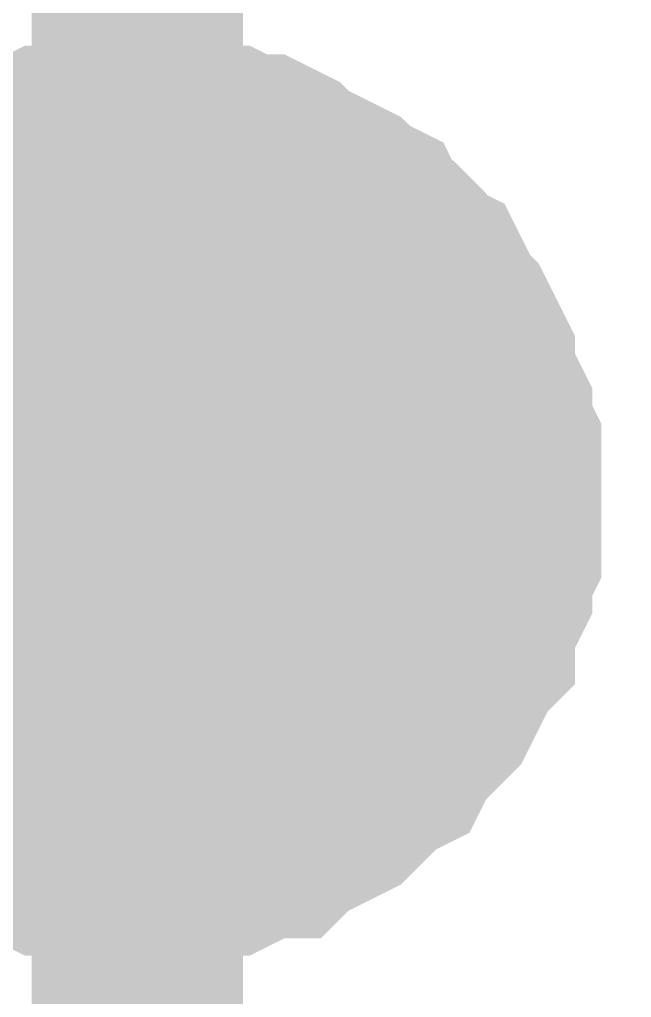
# Model space of a CAD drawing. Header units: inches. Extents: x 0 to 569, y 0 to 432.
# Drawn here: x 48.103 to 48.971, y 103.425 to 104.813 of the extents above; entities that cross this region are included whole.
import ezdxf

# ---------------------------------------------------------------- set-up
doc = ezdxf.new("R2010")
doc.units = ezdxf.units.IN
doc.layers.add('Sheet', color=255, linetype='Continuous')

msp = doc.modelspace()

# ---------------------------------------------------------------- linework, layer by layer
at = {"layer": 'Sheet'}
for points in [[(50.8, 81.2726, 0.2997, 0.2997, 0), (50.8, 91.4301, 0.2997, 0.2997, 0), (48.2699, 91.4301, 0.2997, 0.2997, 0), (48.2699, 104.1301, 0.2997, 0.2997, 0), (48.2699, 119.3726, 0.2997, 0.2997, 0)], [(47.9475, 104.527, 0.2997, 0.2997, 0), (47.9599, 104.5394, 0.2997, 0.2997, 0), (47.9847, 104.5518, 0.2997, 0.2997, 0), (48.0095, 104.5642, 0.2997, 0.2997, 0), (48.0219, 104.5766, 0.2997, 0.2997, 0), (48.0467, 104.589, 0.2997, 0.2997, 0), (48.0715, 104.6014, 0.2997, 0.2997, 0), (48.0963, 104.6138, 0.2997, 0.2997, 0), (48.1211, 104.6138, 0.2997, 0.2997, 0), (48.1459, 104.6262, 0.2997, 0.2997, 0), (48.1707, 104.6262, 0.2997, 0.2997, 0), (48.1955, 104.6386, 0.2997, 0.2997, 0), (48.2203, 104.6386, 0.2997, 0.2997, 0), (48.2451, 104.6386, 0.2997, 0.2997, 0), (48.2699, 104.6386, 0.2997, 0.2997, 0)], [(47.9475, 104.527, 0.2997, 0.2997, 0), (47.9599, 104.5394, 0.2997, 0.2997, 0), (47.9847, 104.5518, 0.2997, 0.2997, 0), (48.0095, 104.5642, 0.2997, 0.2997, 0), (48.0219, 104.5766, 0.2997, 0.2997, 0), (48.0467, 104.589, 0.2997, 0.2997, 0), (48.0715, 104.6014, 0.2997, 0.2997, 0), (48.0963, 104.6138, 0.2997, 0.2997, 0), (48.1211, 104.6138, 0.2997, 0.2997, 0), (48.1459, 104.6262, 0.2997, 0.2997, 0), (48.1707, 104.6262, 0.2997, 0.2997, 0), (48.1955, 104.6386, 0.2997, 0.2997, 0), (48.2203, 104.6386, 0.2997, 0.2997, 0), (48.2451, 104.6386, 0.2997, 0.2997, 0), (48.2699, 104.6386, 0.2997, 0.2997, 0)], [(47.9475, 104.527, 0.2997, 0.2997, 0), (47.9599, 104.5394, 0.2997, 0.2997, 0), (47.9847, 104.5518, 0.2997, 0.2997, 0), (48.0095, 104.5642, 0.2997, 0.2997, 0), (48.0219, 104.5766, 0.2997, 0.2997, 0), (48.0467, 104.589, 0.2997, 0.2997, 0), (48.0715, 104.6014, 0.2997, 0.2997, 0), (48.0963, 104.6138, 0.2997, 0.2997, 0), (48.1211, 104.6138, 0.2997, 0.2997, 0), (48.1459, 104.6262, 0.2997, 0.2997, 0), (48.1707, 104.6262, 0.2997, 0.2997, 0), (48.1955, 104.6386, 0.2997, 0.2997, 0), (48.2203, 104.6386, 0.2997, 0.2997, 0), (48.2451, 104.6386, 0.2997, 0.2997, 0), (48.2699, 104.6386, 0.2997, 0.2997, 0)], [(47.9475, 104.527, 0.2997, 0.2997, 0), (47.9599, 104.5394, 0.2997, 0.2997, 0), (47.9847, 104.5518, 0.2997, 0.2997, 0), (48.0095, 104.5642, 0.2997, 0.2997, 0), (48.0219, 104.5766, 0.2997, 0.2997, 0), (48.0467, 104.589, 0.2997, 0.2997, 0), (48.0715, 104.6014, 0.2997, 0.2997, 0), (48.0963, 104.6138, 0.2997, 0.2997, 0), (48.1211, 104.6138, 0.2997, 0.2997, 0), (48.1459, 104.6262, 0.2997, 0.2997, 0), (48.1707, 104.6262, 0.2997, 0.2997, 0), (48.1955, 104.6386, 0.2997, 0.2997, 0), (48.2203, 104.6386, 0.2997, 0.2997, 0), (48.2451, 104.6386, 0.2997, 0.2997, 0), (48.2699, 104.6386, 0.2997, 0.2997, 0)], [(48.2699, 104.6386, 0.2997, 0.2997, 0), (48.2699, 104.6386, 0.2997, 0.2997, 0)], [(48.2699, 104.6386, 0.2997, 0.2997, 0), (48.2947, 104.6386, 0.2997, 0.2997, 0), (48.3195, 104.6386, 0.2997, 0.2997, 0), (48.3443, 104.6386, 0.2997, 0.2997, 0), (48.3691, 104.6262, 0.2997, 0.2997, 0), (48.3939, 104.6262, 0.2997, 0.2997, 0), (48.4188, 104.6138, 0.2997, 0.2997, 0), (48.4436, 104.6138, 0.2997, 0.2997, 0), (48.4684, 104.6014, 0.2997, 0.2997, 0), (48.4808, 104.589, 0.2997, 0.2997, 0), (48.5056, 104.5766, 0.2997, 0.2997, 0), (48.5304, 104.5642, 0.2997, 0.2997, 0), (48.5552, 104.5518, 0.2997, 0.2997, 0), (48.5676, 104.5394, 0.2997, 0.2997, 0), (48.5924, 104.527, 0.2997, 0.2997, 0), (48.6048, 104.5021, 0.2997, 0.2997, 0), (48.6296, 104.4897, 0.2997, 0.2997, 0), (48.642, 104.4773, 0.2997, 0.2997, 0), (48.6544, 104.4525, 0.2997, 0.2997, 0), (48.6792, 104.4401, 0.2997, 0.2997, 0), (48.6916, 104.4153, 0.2997, 0.2997, 0), (48.704, 104.3905, 0.2997, 0.2997, 0), (48.7164, 104.3781, 0.2997, 0.2997, 0), (48.7288, 104.3533, 0.2997, 0.2997, 0), (48.7412, 104.3285, 0.2997, 0.2997, 0), (48.7412, 104.3037, 0.2997, 0.2997, 0), (48.7536, 104.2789, 0.2997, 0.2997, 0), (48.766, 104.2541, 0.2997, 0.2997, 0), (48.766, 104.2293, 0.2997, 0.2997, 0), (48.7784, 104.2045, 0.2997, 0.2997, 0), (48.7784, 104.1797, 0.2997, 0.2997, 0), (48.7784, 104.1549, 0.2997, 0.2997, 0), (48.7784, 104.1301, 0.2997, 0.2997, 0)], [(48.2699, 104.6386, 0.2997, 0.2997, 0), (48.2699, 104.6386, 0.2997, 0.2997, 0)], [(48.2699, 104.6386, 0.2997, 0.2997, 0), (48.2947, 104.6386, 0.2997, 0.2997, 0), (48.3195, 104.6386, 0.2997, 0.2997, 0), (48.3443, 104.6386, 0.2997, 0.2997, 0), (48.3691, 104.6262, 0.2997, 0.2997, 0), (48.3939, 104.6262, 0.2997, 0.2997, 0), (48.4188, 104.6138, 0.2997, 0.2997, 0), (48.4436, 104.6138, 0.2997, 0.2997, 0), (48.4684, 104.6014, 0.2997, 0.2997, 0), (48.4808, 104.589, 0.2997, 0.2997, 0), (48.5056, 104.5766, 0.2997, 0.2997, 0), (48.5304, 104.5642, 0.2997, 0.2997, 0), (48.5552, 104.5518, 0.2997, 0.2997, 0), (48.5676, 104.5394, 0.2997, 0.2997, 0), (48.5924, 104.527, 0.2997, 0.2997, 0), (48.6048, 104.5021, 0.2997, 0.2997, 0), (48.6296, 104.4897, 0.2997, 0.2997, 0), (48.642, 104.4773, 0.2997, 0.2997, 0), (48.6544, 104.4525, 0.2997, 0.2997, 0), (48.6792, 104.4401, 0.2997, 0.2997, 0), (48.6916, 104.4153, 0.2997, 0.2997, 0), (48.704, 104.3905, 0.2997, 0.2997, 0), (48.7164, 104.3781, 0.2997, 0.2997, 0), (48.7288, 104.3533, 0.2997, 0.2997, 0), (48.7412, 104.3285, 0.2997, 0.2997, 0), (48.7412, 104.3037, 0.2997, 0.2997, 0), (48.7536, 104.2789, 0.2997, 0.2997, 0), (48.766, 104.2541, 0.2997, 0.2997, 0), (48.766, 104.2293, 0.2997, 0.2997, 0), (48.7784, 104.2045, 0.2997, 0.2997, 0), (48.7784, 104.1797, 0.2997, 0.2997, 0), (48.7784, 104.1549, 0.2997, 0.2997, 0), (48.7784, 104.1301, 0.2997, 0.2997, 0)], [(48.2699, 104.6386, 0.2997, 0.2997, 0), (48.2699, 104.6386, 0.2997, 0.2997, 0)], [(48.2699, 104.6386, 0.2997, 0.2997, 0), (48.2947, 104.6386, 0.2997, 0.2997, 0), (48.3195, 104.6386, 0.2997, 0.2997, 0), (48.3443, 104.6386, 0.2997, 0.2997, 0), (48.3691, 104.6262, 0.2997, 0.2997, 0), (48.3939, 104.6262, 0.2997, 0.2997, 0), (48.4188, 104.6138, 0.2997, 0.2997, 0), (48.4436, 104.6138, 0.2997, 0.2997, 0), (48.4684, 104.6014, 0.2997, 0.2997, 0), (48.4808, 104.589, 0.2997, 0.2997, 0), (48.5056, 104.5766, 0.2997, 0.2997, 0), (48.5304, 104.5642, 0.2997, 0.2997, 0), (48.5552, 104.5518, 0.2997, 0.2997, 0), (48.5676, 104.5394, 0.2997, 0.2997, 0), (48.5924, 104.527, 0.2997, 0.2997, 0), (48.6048, 104.5021, 0.2997, 0.2997, 0), (48.6296, 104.4897, 0.2997, 0.2997, 0), (48.642, 104.4773, 0.2997, 0.2997, 0), (48.6544, 104.4525, 0.2997, 0.2997, 0), (48.6792, 104.4401, 0.2997, 0.2997, 0), (48.6916, 104.4153, 0.2997, 0.2997, 0), (48.704, 104.3905, 0.2997, 0.2997, 0), (48.7164, 104.3781, 0.2997, 0.2997, 0), (48.7288, 104.3533, 0.2997, 0.2997, 0), (48.7412, 104.3285, 0.2997, 0.2997, 0), (48.7412, 104.3037, 0.2997, 0.2997, 0), (48.7536, 104.2789, 0.2997, 0.2997, 0), (48.766, 104.2541, 0.2997, 0.2997, 0), (48.766, 104.2293, 0.2997, 0.2997, 0), (48.7784, 104.2045, 0.2997, 0.2997, 0), (48.7784, 104.1797, 0.2997, 0.2997, 0), (48.7784, 104.1549, 0.2997, 0.2997, 0), (48.7784, 104.1301, 0.2997, 0.2997, 0)], [(48.2699, 104.6386, 0.2997, 0.2997, 0), (48.2699, 104.6386, 0.2997, 0.2997, 0)], [(48.2699, 104.6386, 0.2997, 0.2997, 0), (48.2947, 104.6386, 0.2997, 0.2997, 0), (48.3195, 104.6386, 0.2997, 0.2997, 0), (48.3443, 104.6386, 0.2997, 0.2997, 0), (48.3691, 104.6262, 0.2997, 0.2997, 0), (48.3939, 104.6262, 0.2997, 0.2997, 0), (48.4188, 104.6138, 0.2997, 0.2997, 0), (48.4436, 104.6138, 0.2997, 0.2997, 0), (48.4684, 104.6014, 0.2997, 0.2997, 0), (48.4808, 104.589, 0.2997, 0.2997, 0), (48.5056, 104.5766, 0.2997, 0.2997, 0), (48.5304, 104.5642, 0.2997, 0.2997, 0), (48.5552, 104.5518, 0.2997, 0.2997, 0), (48.5676, 104.5394, 0.2997, 0.2997, 0), (48.5924, 104.527, 0.2997, 0.2997, 0), (48.6048, 104.5021, 0.2997, 0.2997, 0), (48.6296, 104.4897, 0.2997, 0.2997, 0), (48.642, 104.4773, 0.2997, 0.2997, 0), (48.6544, 104.4525, 0.2997, 0.2997, 0), (48.6792, 104.4401, 0.2997, 0.2997, 0), (48.6916, 104.4153, 0.2997, 0.2997, 0), (48.704, 104.3905, 0.2997, 0.2997, 0), (48.7164, 104.3781, 0.2997, 0.2997, 0), (48.7288, 104.3533, 0.2997, 0.2997, 0), (48.7412, 104.3285, 0.2997, 0.2997, 0), (48.7412, 104.3037, 0.2997, 0.2997, 0), (48.7536, 104.2789, 0.2997, 0.2997, 0), (48.766, 104.2541, 0.2997, 0.2997, 0), (48.766, 104.2293, 0.2997, 0.2997, 0), (48.7784, 104.2045, 0.2997, 0.2997, 0), (48.7784, 104.1797, 0.2997, 0.2997, 0), (48.7784, 104.1549, 0.2997, 0.2997, 0), (48.7784, 104.1301, 0.2997, 0.2997, 0)], [(48.0467, 104.589, 0.0991, 0.0991, 0), (48.0715, 104.6014, 0.0991, 0.0991, 0), (48.0963, 104.6138, 0.0991, 0.0991, 0), (48.1211, 104.6138, 0.0991, 0.0991, 0), (48.1459, 104.6262, 0.0991, 0.0991, 0), (48.1707, 104.6262, 0.0991, 0.0991, 0), (48.1955, 104.6386, 0.0991, 0.0991, 0), (48.2203, 104.6386, 0.0991, 0.0991, 0), (48.2451, 104.6386, 0.0991, 0.0991, 0), (48.2699, 104.6386, 0.0991, 0.0991, 0)], [(48.0467, 104.589, 0.0991, 0.0991, 0), (48.0715, 104.6014, 0.0991, 0.0991, 0), (48.0963, 104.6138, 0.0991, 0.0991, 0), (48.1211, 104.6138, 0.0991, 0.0991, 0), (48.1459, 104.6262, 0.0991, 0.0991, 0), (48.1707, 104.6262, 0.0991, 0.0991, 0), (48.1955, 104.6386, 0.0991, 0.0991, 0), (48.2203, 104.6386, 0.0991, 0.0991, 0), (48.2451, 104.6386, 0.0991, 0.0991, 0), (48.2699, 104.6386, 0.0991, 0.0991, 0)], [(48.0467, 104.589, 0.0991, 0.0991, 0), (48.0715, 104.6014, 0.0991, 0.0991, 0), (48.0963, 104.6138, 0.0991, 0.0991, 0), (48.1211, 104.6138, 0.0991, 0.0991, 0), (48.1459, 104.6262, 0.0991, 0.0991, 0), (48.1707, 104.6262, 0.0991, 0.0991, 0), (48.1955, 104.6386, 0.0991, 0.0991, 0), (48.2203, 104.6386, 0.0991, 0.0991, 0), (48.2451, 104.6386, 0.0991, 0.0991, 0), (48.2699, 104.6386, 0.0991, 0.0991, 0)], [(48.0467, 104.589, 0.0991, 0.0991, 0), (48.0715, 104.6014, 0.0991, 0.0991, 0), (48.0963, 104.6138, 0.0991, 0.0991, 0), (48.1211, 104.6138, 0.0991, 0.0991, 0), (48.1459, 104.6262, 0.0991, 0.0991, 0), (48.1707, 104.6262, 0.0991, 0.0991, 0), (48.1955, 104.6386, 0.0991, 0.0991, 0), (48.2203, 104.6386, 0.0991, 0.0991, 0), (48.2451, 104.6386, 0.0991, 0.0991, 0), (48.2699, 104.6386, 0.0991, 0.0991, 0)], [(48.2699, 104.6386, 0.0991, 0.0991, 0), (48.2699, 104.6386, 0.0991, 0.0991, 0)], [(48.2699, 104.6386, 0.0991, 0.0991, 0), (48.2947, 104.6386, 0.0991, 0.0991, 0), (48.3195, 104.6386, 0.0991, 0.0991, 0), (48.3443, 104.6386, 0.0991, 0.0991, 0), (48.3691, 104.6262, 0.0991, 0.0991, 0), (48.3939, 104.6262, 0.0991, 0.0991, 0), (48.4188, 104.6138, 0.0991, 0.0991, 0), (48.4436, 104.6138, 0.0991, 0.0991, 0), (48.4684, 104.6014, 0.0991, 0.0991, 0), (48.4808, 104.589, 0.0991, 0.0991, 0), (48.5056, 104.5766, 0.0991, 0.0991, 0), (48.5304, 104.5642, 0.0991, 0.0991, 0), (48.5552, 104.5518, 0.0991, 0.0991, 0), (48.5676, 104.5394, 0.0991, 0.0991, 0), (48.5924, 104.527, 0.0991, 0.0991, 0), (48.6048, 104.5021, 0.0991, 0.0991, 0), (48.6296, 104.4897, 0.0991, 0.0991, 0), (48.642, 104.4773, 0.0991, 0.0991, 0), (48.6544, 104.4525, 0.0991, 0.0991, 0), (48.6792, 104.4401, 0.0991, 0.0991, 0), (48.6916, 104.4153, 0.0991, 0.0991, 0), (48.704, 104.3905, 0.0991, 0.0991, 0), (48.7164, 104.3781, 0.0991, 0.0991, 0), (48.7288, 104.3533, 0.0991, 0.0991, 0), (48.7412, 104.3285, 0.0991, 0.0991, 0), (48.7412, 104.3037, 0.0991, 0.0991, 0), (48.7536, 104.2789, 0.0991, 0.0991, 0), (48.766, 104.2541, 0.0991, 0.0991, 0), (48.766, 104.2293, 0.0991, 0.0991, 0), (48.7784, 104.2045, 0.0991, 0.0991, 0), (48.7784, 104.1797, 0.0991, 0.0991, 0), (48.7784, 104.1549, 0.0991, 0.0991, 0), (48.7784, 104.1301, 0.0991, 0.0991, 0)], [(48.2699, 104.6386, 0.0991, 0.0991, 0), (48.2699, 104.6386, 0.0991, 0.0991, 0)], [(48.2699, 104.6386, 0.0991, 0.0991, 0), (48.2947, 104.6386, 0.0991, 0.0991, 0), (48.3195, 104.6386, 0.0991, 0.0991, 0), (48.3443, 104.6386, 0.0991, 0.0991, 0), (48.3691, 104.6262, 0.0991, 0.0991, 0), (48.3939, 104.6262, 0.0991, 0.0991, 0), (48.4188, 104.6138, 0.0991, 0.0991, 0), (48.4436, 104.6138, 0.0991, 0.0991, 0), (48.4684, 104.6014, 0.0991, 0.0991, 0), (48.4808, 104.589, 0.0991, 0.0991, 0), (48.5056, 104.5766, 0.0991, 0.0991, 0), (48.5304, 104.5642, 0.0991, 0.0991, 0), (48.5552, 104.5518, 0.0991, 0.0991, 0), (48.5676, 104.5394, 0.0991, 0.0991, 0), (48.5924, 104.527, 0.0991, 0.0991, 0), (48.6048, 104.5021, 0.0991, 0.0991, 0), (48.6296, 104.4897, 0.0991, 0.0991, 0), (48.642, 104.4773, 0.0991, 0.0991, 0), (48.6544, 104.4525, 0.0991, 0.0991, 0), (48.6792, 104.4401, 0.0991, 0.0991, 0), (48.6916, 104.4153, 0.0991, 0.0991, 0), (48.704, 104.3905, 0.0991, 0.0991, 0), (48.7164, 104.3781, 0.0991, 0.0991, 0), (48.7288, 104.3533, 0.0991, 0.0991, 0), (48.7412, 104.3285, 0.0991, 0.0991, 0), (48.7412, 104.3037, 0.0991, 0.0991, 0), (48.7536, 104.2789, 0.0991, 0.0991, 0), (48.766, 104.2541, 0.0991, 0.0991, 0), (48.766, 104.2293, 0.0991, 0.0991, 0), (48.7784, 104.2045, 0.0991, 0.0991, 0), (48.7784, 104.1797, 0.0991, 0.0991, 0), (48.7784, 104.1549, 0.0991, 0.0991, 0), (48.7784, 104.1301, 0.0991, 0.0991, 0)], [(48.2699, 104.6386, 0.0991, 0.0991, 0), (48.2699, 104.6386, 0.0991, 0.0991, 0)], [(48.2699, 104.6386, 0.0991, 0.0991, 0), (48.2947, 104.6386, 0.0991, 0.0991, 0), (48.3195, 104.6386, 0.0991, 0.0991, 0), (48.3443, 104.6386, 0.0991, 0.0991, 0), (48.3691, 104.6262, 0.0991, 0.0991, 0), (48.3939, 104.6262, 0.0991, 0.0991, 0), (48.4188, 104.6138, 0.0991, 0.0991, 0), (48.4436, 104.6138, 0.0991, 0.0991, 0), (48.4684, 104.6014, 0.0991, 0.0991, 0), (48.4808, 104.589, 0.0991, 0.0991, 0), (48.5056, 104.5766, 0.0991, 0.0991, 0), (48.5304, 104.5642, 0.0991, 0.0991, 0), (48.5552, 104.5518, 0.0991, 0.0991, 0), (48.5676, 104.5394, 0.0991, 0.0991, 0), (48.5924, 104.527, 0.0991, 0.0991, 0), (48.6048, 104.5021, 0.0991, 0.0991, 0), (48.6296, 104.4897, 0.0991, 0.0991, 0), (48.642, 104.4773, 0.0991, 0.0991, 0), (48.6544, 104.4525, 0.0991, 0.0991, 0), (48.6792, 104.4401, 0.0991, 0.0991, 0), (48.6916, 104.4153, 0.0991, 0.0991, 0), (48.704, 104.3905, 0.0991, 0.0991, 0), (48.7164, 104.3781, 0.0991, 0.0991, 0), (48.7288, 104.3533, 0.0991, 0.0991, 0), (48.7412, 104.3285, 0.0991, 0.0991, 0), (48.7412, 104.3037, 0.0991, 0.0991, 0), (48.7536, 104.2789, 0.0991, 0.0991, 0), (48.766, 104.2541, 0.0991, 0.0991, 0), (48.766, 104.2293, 0.0991, 0.0991, 0), (48.7784, 104.2045, 0.0991, 0.0991, 0), (48.7784, 104.1797, 0.0991, 0.0991, 0), (48.7784, 104.1549, 0.0991, 0.0991, 0), (48.7784, 104.1301, 0.0991, 0.0991, 0)], [(48.2699, 104.6386, 0.0991, 0.0991, 0), (48.2699, 104.6386, 0.0991, 0.0991, 0)], [(48.2699, 104.6386, 0.0991, 0.0991, 0), (48.2947, 104.6386, 0.0991, 0.0991, 0), (48.3195, 104.6386, 0.0991, 0.0991, 0), (48.3443, 104.6386, 0.0991, 0.0991, 0), (48.3691, 104.6262, 0.0991, 0.0991, 0), (48.3939, 104.6262, 0.0991, 0.0991, 0), (48.4188, 104.6138, 0.0991, 0.0991, 0), (48.4436, 104.6138, 0.0991, 0.0991, 0), (48.4684, 104.6014, 0.0991, 0.0991, 0), (48.4808, 104.589, 0.0991, 0.0991, 0), (48.5056, 104.5766, 0.0991, 0.0991, 0), (48.5304, 104.5642, 0.0991, 0.0991, 0), (48.5552, 104.5518, 0.0991, 0.0991, 0), (48.5676, 104.5394, 0.0991, 0.0991, 0), (48.5924, 104.527, 0.0991, 0.0991, 0), (48.6048, 104.5021, 0.0991, 0.0991, 0), (48.6296, 104.4897, 0.0991, 0.0991, 0), (48.642, 104.4773, 0.0991, 0.0991, 0), (48.6544, 104.4525, 0.0991, 0.0991, 0), (48.6792, 104.4401, 0.0991, 0.0991, 0), (48.6916, 104.4153, 0.0991, 0.0991, 0), (48.704, 104.3905, 0.0991, 0.0991, 0), (48.7164, 104.3781, 0.0991, 0.0991, 0), (48.7288, 104.3533, 0.0991, 0.0991, 0), (48.7412, 104.3285, 0.0991, 0.0991, 0), (48.7412, 104.3037, 0.0991, 0.0991, 0), (48.7536, 104.2789, 0.0991, 0.0991, 0), (48.766, 104.2541, 0.0991, 0.0991, 0), (48.766, 104.2293, 0.0991, 0.0991, 0), (48.7784, 104.2045, 0.0991, 0.0991, 0), (48.7784, 104.1797, 0.0991, 0.0991, 0), (48.7784, 104.1549, 0.0991, 0.0991, 0), (48.7784, 104.1301, 0.0991, 0.0991, 0)], [(25.4, 104.1301, 0.2997, 0.2997, 0), (48.2699, 104.1301, 0.2997, 0.2997, 0)], [(48.7784, 104.1301, 0.2997, 0.2997, 0), (48.7784, 104.1053, 0.2997, 0.2997, 0), (48.7784, 104.0805, 0.2997, 0.2997, 0), (48.7784, 104.0557, 0.2997, 0.2997, 0), (48.766, 104.0309, 0.2997, 0.2997, 0), (48.766, 104.0061, 0.2997, 0.2997, 0), (48.7536, 103.9813, 0.2997, 0.2997, 0), (48.7412, 103.9564, 0.2997, 0.2997, 0), (48.7412, 103.9316, 0.2997, 0.2997, 0), (48.7288, 103.9192, 0.2997, 0.2997, 0), (48.7164, 103.8944, 0.2997, 0.2997, 0), (48.704, 103.8696, 0.2997, 0.2997, 0), (48.6916, 103.8448, 0.2997, 0.2997, 0), (48.6792, 103.8324, 0.2997, 0.2997, 0), (48.6544, 103.8076, 0.2997, 0.2997, 0), (48.642, 103.7952, 0.2997, 0.2997, 0), (48.6296, 103.7704, 0.2997, 0.2997, 0), (48.6048, 103.758, 0.2997, 0.2997, 0), (48.5924, 103.7456, 0.2997, 0.2997, 0), (48.5676, 103.7208, 0.2997, 0.2997, 0), (48.5552, 103.7084, 0.2997, 0.2997, 0), (48.5304, 103.696, 0.2997, 0.2997, 0), (48.5056, 103.6836, 0.2997, 0.2997, 0), (48.4808, 103.6712, 0.2997, 0.2997, 0), (48.4684, 103.6588, 0.2997, 0.2997, 0), (48.4436, 103.6588, 0.2997, 0.2997, 0), (48.4188, 103.6464, 0.2997, 0.2997, 0), (48.3939, 103.634, 0.2997, 0.2997, 0), (48.3691, 103.634, 0.2997, 0.2997, 0), (48.3443, 103.6216, 0.2997, 0.2997, 0), (48.3195, 103.6216, 0.2997, 0.2997, 0), (48.2947, 103.6216, 0.2997, 0.2997, 0), (48.2699, 103.6216, 0.2997, 0.2997, 0)], [(48.7784, 104.1301, 0.2997, 0.2997, 0), (48.7784, 104.1053, 0.2997, 0.2997, 0), (48.7784, 104.0805, 0.2997, 0.2997, 0), (48.7784, 104.0557, 0.2997, 0.2997, 0), (48.766, 104.0309, 0.2997, 0.2997, 0), (48.766, 104.0061, 0.2997, 0.2997, 0), (48.7536, 103.9813, 0.2997, 0.2997, 0), (48.7412, 103.9564, 0.2997, 0.2997, 0), (48.7412, 103.9316, 0.2997, 0.2997, 0), (48.7288, 103.9192, 0.2997, 0.2997, 0), (48.7164, 103.8944, 0.2997, 0.2997, 0), (48.704, 103.8696, 0.2997, 0.2997, 0), (48.6916, 103.8448, 0.2997, 0.2997, 0), (48.6792, 103.8324, 0.2997, 0.2997, 0), (48.6544, 103.8076, 0.2997, 0.2997, 0), (48.642, 103.7952, 0.2997, 0.2997, 0), (48.6296, 103.7704, 0.2997, 0.2997, 0), (48.6048, 103.758, 0.2997, 0.2997, 0), (48.5924, 103.7456, 0.2997, 0.2997, 0), (48.5676, 103.7208, 0.2997, 0.2997, 0), (48.5552, 103.7084, 0.2997, 0.2997, 0), (48.5304, 103.696, 0.2997, 0.2997, 0), (48.5056, 103.6836, 0.2997, 0.2997, 0), (48.4808, 103.6712, 0.2997, 0.2997, 0), (48.4684, 103.6588, 0.2997, 0.2997, 0), (48.4436, 103.6588, 0.2997, 0.2997, 0), (48.4188, 103.6464, 0.2997, 0.2997, 0), (48.3939, 103.634, 0.2997, 0.2997, 0), (48.3691, 103.634, 0.2997, 0.2997, 0), (48.3443, 103.6216, 0.2997, 0.2997, 0), (48.3195, 103.6216, 0.2997, 0.2997, 0), (48.2947, 103.6216, 0.2997, 0.2997, 0), (48.2699, 103.6216, 0.2997, 0.2997, 0)], [(48.7784, 104.1301, 0.2997, 0.2997, 0), (48.7784, 104.1053, 0.2997, 0.2997, 0), (48.7784, 104.0805, 0.2997, 0.2997, 0), (48.7784, 104.0557, 0.2997, 0.2997, 0), (48.766, 104.0309, 0.2997, 0.2997, 0), (48.766, 104.0061, 0.2997, 0.2997, 0), (48.7536, 103.9813, 0.2997, 0.2997, 0), (48.7412, 103.9564, 0.2997, 0.2997, 0), (48.7412, 103.9316, 0.2997, 0.2997, 0), (48.7288, 103.9192, 0.2997, 0.2997, 0), (48.7164, 103.8944, 0.2997, 0.2997, 0), (48.704, 103.8696, 0.2997, 0.2997, 0), (48.6916, 103.8448, 0.2997, 0.2997, 0), (48.6792, 103.8324, 0.2997, 0.2997, 0), (48.6544, 103.8076, 0.2997, 0.2997, 0), (48.642, 103.7952, 0.2997, 0.2997, 0), (48.6296, 103.7704, 0.2997, 0.2997, 0), (48.6048, 103.758, 0.2997, 0.2997, 0), (48.5924, 103.7456, 0.2997, 0.2997, 0), (48.5676, 103.7208, 0.2997, 0.2997, 0), (48.5552, 103.7084, 0.2997, 0.2997, 0), (48.5304, 103.696, 0.2997, 0.2997, 0), (48.5056, 103.6836, 0.2997, 0.2997, 0), (48.4808, 103.6712, 0.2997, 0.2997, 0), (48.4684, 103.6588, 0.2997, 0.2997, 0), (48.4436, 103.6588, 0.2997, 0.2997, 0), (48.4188, 103.6464, 0.2997, 0.2997, 0), (48.3939, 103.634, 0.2997, 0.2997, 0), (48.3691, 103.634, 0.2997, 0.2997, 0), (48.3443, 103.6216, 0.2997, 0.2997, 0), (48.3195, 103.6216, 0.2997, 0.2997, 0), (48.2947, 103.6216, 0.2997, 0.2997, 0), (48.2699, 103.6216, 0.2997, 0.2997, 0)], [(48.7784, 104.1301, 0.2997, 0.2997, 0), (48.7784, 104.1053, 0.2997, 0.2997, 0), (48.7784, 104.0805, 0.2997, 0.2997, 0), (48.7784, 104.0557, 0.2997, 0.2997, 0), (48.766, 104.0309, 0.2997, 0.2997, 0), (48.766, 104.0061, 0.2997, 0.2997, 0), (48.7536, 103.9813, 0.2997, 0.2997, 0), (48.7412, 103.9564, 0.2997, 0.2997, 0), (48.7412, 103.9316, 0.2997, 0.2997, 0), (48.7288, 103.9192, 0.2997, 0.2997, 0), (48.7164, 103.8944, 0.2997, 0.2997, 0), (48.704, 103.8696, 0.2997, 0.2997, 0), (48.6916, 103.8448, 0.2997, 0.2997, 0), (48.6792, 103.8324, 0.2997, 0.2997, 0), (48.6544, 103.8076, 0.2997, 0.2997, 0), (48.642, 103.7952, 0.2997, 0.2997, 0), (48.6296, 103.7704, 0.2997, 0.2997, 0), (48.6048, 103.758, 0.2997, 0.2997, 0), (48.5924, 103.7456, 0.2997, 0.2997, 0), (48.5676, 103.7208, 0.2997, 0.2997, 0), (48.5552, 103.7084, 0.2997, 0.2997, 0), (48.5304, 103.696, 0.2997, 0.2997, 0), (48.5056, 103.6836, 0.2997, 0.2997, 0), (48.4808, 103.6712, 0.2997, 0.2997, 0), (48.4684, 103.6588, 0.2997, 0.2997, 0), (48.4436, 103.6588, 0.2997, 0.2997, 0), (48.4188, 103.6464, 0.2997, 0.2997, 0), (48.3939, 103.634, 0.2997, 0.2997, 0), (48.3691, 103.634, 0.2997, 0.2997, 0), (48.3443, 103.6216, 0.2997, 0.2997, 0), (48.3195, 103.6216, 0.2997, 0.2997, 0), (48.2947, 103.6216, 0.2997, 0.2997, 0), (48.2699, 103.6216, 0.2997, 0.2997, 0)], [(48.7784, 104.1301, 0.2997, 0.2997, 0), (48.7784, 104.1301, 0.2997, 0.2997, 0), (48.7784, 104.1301, 0.2997, 0.2997, 0), (48.7784, 104.1301, 0.2997, 0.2997, 0), (48.7784, 104.1301, 0.2997, 0.2997, 0), (48.7784, 104.1301, 0.2997, 0.2997, 0), (48.7784, 104.1301, 0.2997, 0.2997, 0), (48.7784, 104.1301, 0.2997, 0.2997, 0), (48.7784, 104.1301, 0.2997, 0.2997, 0), (48.7784, 104.1301, 0.2997, 0.2997, 0), (48.7784, 104.1301, 0.2997, 0.2997, 0), (48.7784, 104.1301, 0.2997, 0.2997, 0), (48.7784, 104.1301, 0.2997, 0.2997, 0), (48.7784, 104.1301, 0.2997, 0.2997, 0), (48.7784, 104.1301, 0.2997, 0.2997, 0), (48.7784, 104.1301, 0.2997, 0.2997, 0), (48.7784, 104.1301, 0.2997, 0.2997, 0), (48.7784, 104.1301, 0.2997, 0.2997, 0), (48.7784, 104.1301, 0.2997, 0.2997, 0), (48.7784, 104.1301, 0.2997, 0.2997, 0), (48.7784, 104.1301, 0.2997, 0.2997, 0), (48.7784, 104.1301, 0.2997, 0.2997, 0), (48.7784, 104.1301, 0.2997, 0.2997, 0), (48.7784, 104.1301, 0.2997, 0.2997, 0), (48.7784, 104.1301, 0.2997, 0.2997, 0), (48.7784, 104.1301, 0.2997, 0.2997, 0), (48.7784, 104.1301, 0.2997, 0.2997, 0), (48.7784, 104.1301, 0.2997, 0.2997, 0), (48.7784, 104.1301, 0.2997, 0.2997, 0), (48.7784, 104.1301, 0.2997, 0.2997, 0), (48.7784, 104.1301, 0.2997, 0.2997, 0), (48.7784, 104.1301, 0.2997, 0.2997, 0), (48.7784, 104.1301, 0.2997, 0.2997, 0)], [(48.7784, 104.1301, 0.2997, 0.2997, 0), (48.7784, 104.1301, 0.2997, 0.2997, 0)], [(48.7784, 104.1301, 0.2997, 0.2997, 0), (48.7784, 104.1301, 0.2997, 0.2997, 0), (48.7784, 104.1301, 0.2997, 0.2997, 0), (48.7784, 104.1301, 0.2997, 0.2997, 0), (48.7784, 104.1301, 0.2997, 0.2997, 0), (48.7784, 104.1301, 0.2997, 0.2997, 0), (48.7784, 104.1301, 0.2997, 0.2997, 0), (48.7784, 104.1301, 0.2997, 0.2997, 0), (48.7784, 104.1301, 0.2997, 0.2997, 0), (48.7784, 104.1301, 0.2997, 0.2997, 0), (48.7784, 104.1301, 0.2997, 0.2997, 0), (48.7784, 104.1301, 0.2997, 0.2997, 0), (48.7784, 104.1301, 0.2997, 0.2997, 0), (48.7784, 104.1301, 0.2997, 0.2997, 0), (48.7784, 104.1301, 0.2997, 0.2997, 0), (48.7784, 104.1301, 0.2997, 0.2997, 0), (48.7784, 104.1301, 0.2997, 0.2997, 0), (48.7784, 104.1301, 0.2997, 0.2997, 0), (48.7784, 104.1301, 0.2997, 0.2997, 0), (48.7784, 104.1301, 0.2997, 0.2997, 0), (48.7784, 104.1301, 0.2997, 0.2997, 0), (48.7784, 104.1301, 0.2997, 0.2997, 0), (48.7784, 104.1301, 0.2997, 0.2997, 0), (48.7784, 104.1301, 0.2997, 0.2997, 0), (48.7784, 104.1301, 0.2997, 0.2997, 0), (48.7784, 104.1301, 0.2997, 0.2997, 0), (48.7784, 104.1301, 0.2997, 0.2997, 0), (48.7784, 104.1301, 0.2997, 0.2997, 0), (48.7784, 104.1301, 0.2997, 0.2997, 0), (48.7784, 104.1301, 0.2997, 0.2997, 0), (48.7784, 104.1301, 0.2997, 0.2997, 0), (48.7784, 104.1301, 0.2997, 0.2997, 0), (48.7784, 104.1301, 0.2997, 0.2997, 0)], [(48.7784, 104.1301, 0.2997, 0.2997, 0), (48.7784, 104.1301, 0.2997, 0.2997, 0)], [(48.7784, 104.1301, 0.2997, 0.2997, 0), (48.7784, 104.1301, 0.2997, 0.2997, 0), (48.7784, 104.1301, 0.2997, 0.2997, 0), (48.7784, 104.1301, 0.2997, 0.2997, 0), (48.7784, 104.1301, 0.2997, 0.2997, 0), (48.7784, 104.1301, 0.2997, 0.2997, 0), (48.7784, 104.1301, 0.2997, 0.2997, 0), (48.7784, 104.1301, 0.2997, 0.2997, 0), (48.7784, 104.1301, 0.2997, 0.2997, 0), (48.7784, 104.1301, 0.2997, 0.2997, 0), (48.7784, 104.1301, 0.2997, 0.2997, 0), (48.7784, 104.1301, 0.2997, 0.2997, 0), (48.7784, 104.1301, 0.2997, 0.2997, 0), (48.7784, 104.1301, 0.2997, 0.2997, 0), (48.7784, 104.1301, 0.2997, 0.2997, 0), (48.7784, 104.1301, 0.2997, 0.2997, 0), (48.7784, 104.1301, 0.2997, 0.2997, 0), (48.7784, 104.1301, 0.2997, 0.2997, 0), (48.7784, 104.1301, 0.2997, 0.2997, 0), (48.7784, 104.1301, 0.2997, 0.2997, 0), (48.7784, 104.1301, 0.2997, 0.2997, 0), (48.7784, 104.1301, 0.2997, 0.2997, 0), (48.7784, 104.1301, 0.2997, 0.2997, 0), (48.7784, 104.1301, 0.2997, 0.2997, 0), (48.7784, 104.1301, 0.2997, 0.2997, 0), (48.7784, 104.1301, 0.2997, 0.2997, 0), (48.7784, 104.1301, 0.2997, 0.2997, 0), (48.7784, 104.1301, 0.2997, 0.2997, 0), (48.7784, 104.1301, 0.2997, 0.2997, 0), (48.7784, 104.1301, 0.2997, 0.2997, 0), (48.7784, 104.1301, 0.2997, 0.2997, 0), (48.7784, 104.1301, 0.2997, 0.2997, 0), (48.7784, 104.1301, 0.2997, 0.2997, 0)], [(48.7784, 104.1301, 0.2997, 0.2997, 0), (48.7784, 104.1301, 0.2997, 0.2997, 0)], [(48.7784, 104.1301, 0.2997, 0.2997, 0), (48.7784, 104.1301, 0.2997, 0.2997, 0), (48.7784, 104.1301, 0.2997, 0.2997, 0), (48.7784, 104.1301, 0.2997, 0.2997, 0), (48.7784, 104.1301, 0.2997, 0.2997, 0), (48.7784, 104.1301, 0.2997, 0.2997, 0), (48.7784, 104.1301, 0.2997, 0.2997, 0), (48.7784, 104.1301, 0.2997, 0.2997, 0), (48.7784, 104.1301, 0.2997, 0.2997, 0), (48.7784, 104.1301, 0.2997, 0.2997, 0), (48.7784, 104.1301, 0.2997, 0.2997, 0), (48.7784, 104.1301, 0.2997, 0.2997, 0), (48.7784, 104.1301, 0.2997, 0.2997, 0), (48.7784, 104.1301, 0.2997, 0.2997, 0), (48.7784, 104.1301, 0.2997, 0.2997, 0), (48.7784, 104.1301, 0.2997, 0.2997, 0), (48.7784, 104.1301, 0.2997, 0.2997, 0), (48.7784, 104.1301, 0.2997, 0.2997, 0), (48.7784, 104.1301, 0.2997, 0.2997, 0), (48.7784, 104.1301, 0.2997, 0.2997, 0), (48.7784, 104.1301, 0.2997, 0.2997, 0), (48.7784, 104.1301, 0.2997, 0.2997, 0), (48.7784, 104.1301, 0.2997, 0.2997, 0), (48.7784, 104.1301, 0.2997, 0.2997, 0), (48.7784, 104.1301, 0.2997, 0.2997, 0), (48.7784, 104.1301, 0.2997, 0.2997, 0), (48.7784, 104.1301, 0.2997, 0.2997, 0), (48.7784, 104.1301, 0.2997, 0.2997, 0), (48.7784, 104.1301, 0.2997, 0.2997, 0), (48.7784, 104.1301, 0.2997, 0.2997, 0), (48.7784, 104.1301, 0.2997, 0.2997, 0), (48.7784, 104.1301, 0.2997, 0.2997, 0), (48.7784, 104.1301, 0.2997, 0.2997, 0)], [(48.7784, 104.1301, 0.2997, 0.2997, 0), (48.7784, 104.1301, 0.2997, 0.2997, 0)], [(48.7784, 104.1301, 0.0991, 0.0991, 0), (48.7784, 104.1053, 0.0991, 0.0991, 0), (48.7784, 104.0805, 0.0991, 0.0991, 0), (48.7784, 104.0557, 0.0991, 0.0991, 0), (48.766, 104.0309, 0.0991, 0.0991, 0), (48.766, 104.0061, 0.0991, 0.0991, 0), (48.7536, 103.9813, 0.0991, 0.0991, 0), (48.7412, 103.9564, 0.0991, 0.0991, 0), (48.7412, 103.9316, 0.0991, 0.0991, 0), (48.7288, 103.9192, 0.0991, 0.0991, 0), (48.7164, 103.8944, 0.0991, 0.0991, 0), (48.704, 103.8696, 0.0991, 0.0991, 0), (48.6916, 103.8448, 0.0991, 0.0991, 0), (48.6792, 103.8324, 0.0991, 0.0991, 0), (48.6544, 103.8076, 0.0991, 0.0991, 0), (48.642, 103.7952, 0.0991, 0.0991, 0), (48.6296, 103.7704, 0.0991, 0.0991, 0), (48.6048, 103.758, 0.0991, 0.0991, 0), (48.5924, 103.7456, 0.0991, 0.0991, 0), (48.5676, 103.7208, 0.0991, 0.0991, 0), (48.5552, 103.7084, 0.0991, 0.0991, 0), (48.5304, 103.696, 0.0991, 0.0991, 0), (48.5056, 103.6836, 0.0991, 0.0991, 0), (48.4808, 103.6712, 0.0991, 0.0991, 0), (48.4684, 103.6588, 0.0991, 0.0991, 0), (48.4436, 103.6588, 0.0991, 0.0991, 0), (48.4188, 103.6464, 0.0991, 0.0991, 0), (48.3939, 103.634, 0.0991, 0.0991, 0), (48.3691, 103.634, 0.0991, 0.0991, 0), (48.3443, 103.6216, 0.0991, 0.0991, 0), (48.3195, 103.6216, 0.0991, 0.0991, 0), (48.2947, 103.6216, 0.0991, 0.0991, 0), (48.2699, 103.6216, 0.0991, 0.0991, 0)], [(48.7784, 104.1301, 0.0991, 0.0991, 0), (48.7784, 104.1053, 0.0991, 0.0991, 0), (48.7784, 104.0805, 0.0991, 0.0991, 0), (48.7784, 104.0557, 0.0991, 0.0991, 0), (48.766, 104.0309, 0.0991, 0.0991, 0), (48.766, 104.0061, 0.0991, 0.0991, 0), (48.7536, 103.9813, 0.0991, 0.0991, 0), (48.7412, 103.9564, 0.0991, 0.0991, 0), (48.7412, 103.9316, 0.0991, 0.0991, 0), (48.7288, 103.9192, 0.0991, 0.0991, 0), (48.7164, 103.8944, 0.0991, 0.0991, 0), (48.704, 103.8696, 0.0991, 0.0991, 0), (48.6916, 103.8448, 0.0991, 0.0991, 0), (48.6792, 103.8324, 0.0991, 0.0991, 0), (48.6544, 103.8076, 0.0991, 0.0991, 0), (48.642, 103.7952, 0.0991, 0.0991, 0), (48.6296, 103.7704, 0.0991, 0.0991, 0), (48.6048, 103.758, 0.0991, 0.0991, 0), (48.5924, 103.7456, 0.0991, 0.0991, 0), (48.5676, 103.7208, 0.0991, 0.0991, 0), (48.5552, 103.7084, 0.0991, 0.0991, 0), (48.5304, 103.696, 0.0991, 0.0991, 0), (48.5056, 103.6836, 0.0991, 0.0991, 0), (48.4808, 103.6712, 0.0991, 0.0991, 0), (48.4684, 103.6588, 0.0991, 0.0991, 0), (48.4436, 103.6588, 0.0991, 0.0991, 0), (48.4188, 103.6464, 0.0991, 0.0991, 0), (48.3939, 103.634, 0.0991, 0.0991, 0), (48.3691, 103.634, 0.0991, 0.0991, 0), (48.3443, 103.6216, 0.0991, 0.0991, 0), (48.3195, 103.6216, 0.0991, 0.0991, 0), (48.2947, 103.6216, 0.0991, 0.0991, 0), (48.2699, 103.6216, 0.0991, 0.0991, 0)], [(48.7784, 104.1301, 0.0991, 0.0991, 0), (48.7784, 104.1053, 0.0991, 0.0991, 0), (48.7784, 104.0805, 0.0991, 0.0991, 0), (48.7784, 104.0557, 0.0991, 0.0991, 0), (48.766, 104.0309, 0.0991, 0.0991, 0), (48.766, 104.0061, 0.0991, 0.0991, 0), (48.7536, 103.9813, 0.0991, 0.0991, 0), (48.7412, 103.9564, 0.0991, 0.0991, 0), (48.7412, 103.9316, 0.0991, 0.0991, 0), (48.7288, 103.9192, 0.0991, 0.0991, 0), (48.7164, 103.8944, 0.0991, 0.0991, 0), (48.704, 103.8696, 0.0991, 0.0991, 0), (48.6916, 103.8448, 0.0991, 0.0991, 0), (48.6792, 103.8324, 0.0991, 0.0991, 0), (48.6544, 103.8076, 0.0991, 0.0991, 0), (48.642, 103.7952, 0.0991, 0.0991, 0), (48.6296, 103.7704, 0.0991, 0.0991, 0), (48.6048, 103.758, 0.0991, 0.0991, 0), (48.5924, 103.7456, 0.0991, 0.0991, 0), (48.5676, 103.7208, 0.0991, 0.0991, 0), (48.5552, 103.7084, 0.0991, 0.0991, 0), (48.5304, 103.696, 0.0991, 0.0991, 0), (48.5056, 103.6836, 0.0991, 0.0991, 0), (48.4808, 103.6712, 0.0991, 0.0991, 0), (48.4684, 103.6588, 0.0991, 0.0991, 0), (48.4436, 103.6588, 0.0991, 0.0991, 0), (48.4188, 103.6464, 0.0991, 0.0991, 0), (48.3939, 103.634, 0.0991, 0.0991, 0), (48.3691, 103.634, 0.0991, 0.0991, 0), (48.3443, 103.6216, 0.0991, 0.0991, 0), (48.3195, 103.6216, 0.0991, 0.0991, 0), (48.2947, 103.6216, 0.0991, 0.0991, 0), (48.2699, 103.6216, 0.0991, 0.0991, 0)], [(48.7784, 104.1301, 0.0991, 0.0991, 0), (48.7784, 104.1053, 0.0991, 0.0991, 0), (48.7784, 104.0805, 0.0991, 0.0991, 0), (48.7784, 104.0557, 0.0991, 0.0991, 0), (48.766, 104.0309, 0.0991, 0.0991, 0), (48.766, 104.0061, 0.0991, 0.0991, 0), (48.7536, 103.9813, 0.0991, 0.0991, 0), (48.7412, 103.9564, 0.0991, 0.0991, 0), (48.7412, 103.9316, 0.0991, 0.0991, 0), (48.7288, 103.9192, 0.0991, 0.0991, 0), (48.7164, 103.8944, 0.0991, 0.0991, 0), (48.704, 103.8696, 0.0991, 0.0991, 0), (48.6916, 103.8448, 0.0991, 0.0991, 0), (48.6792, 103.8324, 0.0991, 0.0991, 0), (48.6544, 103.8076, 0.0991, 0.0991, 0), (48.642, 103.7952, 0.0991, 0.0991, 0), (48.6296, 103.7704, 0.0991, 0.0991, 0), (48.6048, 103.758, 0.0991, 0.0991, 0), (48.5924, 103.7456, 0.0991, 0.0991, 0), (48.5676, 103.7208, 0.0991, 0.0991, 0), (48.5552, 103.7084, 0.0991, 0.0991, 0), (48.5304, 103.696, 0.0991, 0.0991, 0), (48.5056, 103.6836, 0.0991, 0.0991, 0), (48.4808, 103.6712, 0.0991, 0.0991, 0), (48.4684, 103.6588, 0.0991, 0.0991, 0), (48.4436, 103.6588, 0.0991, 0.0991, 0), (48.4188, 103.6464, 0.0991, 0.0991, 0), (48.3939, 103.634, 0.0991, 0.0991, 0), (48.3691, 103.634, 0.0991, 0.0991, 0), (48.3443, 103.6216, 0.0991, 0.0991, 0), (48.3195, 103.6216, 0.0991, 0.0991, 0), (48.2947, 103.6216, 0.0991, 0.0991, 0), (48.2699, 103.6216, 0.0991, 0.0991, 0)], [(48.7784, 104.1301, 0.0991, 0.0991, 0), (48.7784, 104.1301, 0.0991, 0.0991, 0), (48.7784, 104.1301, 0.0991, 0.0991, 0), (48.7784, 104.1301, 0.0991, 0.0991, 0), (48.7784, 104.1301, 0.0991, 0.0991, 0), (48.7784, 104.1301, 0.0991, 0.0991, 0), (48.7784, 104.1301, 0.0991, 0.0991, 0), (48.7784, 104.1301, 0.0991, 0.0991, 0), (48.7784, 104.1301, 0.0991, 0.0991, 0), (48.7784, 104.1301, 0.0991, 0.0991, 0), (48.7784, 104.1301, 0.0991, 0.0991, 0), (48.7784, 104.1301, 0.0991, 0.0991, 0), (48.7784, 104.1301, 0.0991, 0.0991, 0), (48.7784, 104.1301, 0.0991, 0.0991, 0), (48.7784, 104.1301, 0.0991, 0.0991, 0), (48.7784, 104.1301, 0.0991, 0.0991, 0), (48.7784, 104.1301, 0.0991, 0.0991, 0), (48.7784, 104.1301, 0.0991, 0.0991, 0), (48.7784, 104.1301, 0.0991, 0.0991, 0), (48.7784, 104.1301, 0.0991, 0.0991, 0), (48.7784, 104.1301, 0.0991, 0.0991, 0), (48.7784, 104.1301, 0.0991, 0.0991, 0), (48.7784, 104.1301, 0.0991, 0.0991, 0), (48.7784, 104.1301, 0.0991, 0.0991, 0), (48.7784, 104.1301, 0.0991, 0.0991, 0), (48.7784, 104.1301, 0.0991, 0.0991, 0), (48.7784, 104.1301, 0.0991, 0.0991, 0), (48.7784, 104.1301, 0.0991, 0.0991, 0), (48.7784, 104.1301, 0.0991, 0.0991, 0), (48.7784, 104.1301, 0.0991, 0.0991, 0), (48.7784, 104.1301, 0.0991, 0.0991, 0), (48.7784, 104.1301, 0.0991, 0.0991, 0), (48.7784, 104.1301, 0.0991, 0.0991, 0)], [(48.7784, 104.1301, 0.0991, 0.0991, 0), (48.7784, 104.1301, 0.0991, 0.0991, 0)], [(48.7784, 104.1301, 0.0991, 0.0991, 0), (48.7784, 104.1301, 0.0991, 0.0991, 0), (48.7784, 104.1301, 0.0991, 0.0991, 0), (48.7784, 104.1301, 0.0991, 0.0991, 0), (48.7784, 104.1301, 0.0991, 0.0991, 0), (48.7784, 104.1301, 0.0991, 0.0991, 0), (48.7784, 104.1301, 0.0991, 0.0991, 0), (48.7784, 104.1301, 0.0991, 0.0991, 0), (48.7784, 104.1301, 0.0991, 0.0991, 0), (48.7784, 104.1301, 0.0991, 0.0991, 0), (48.7784, 104.1301, 0.0991, 0.0991, 0), (48.7784, 104.1301, 0.0991, 0.0991, 0), (48.7784, 104.1301, 0.0991, 0.0991, 0), (48.7784, 104.1301, 0.0991, 0.0991, 0), (48.7784, 104.1301, 0.0991, 0.0991, 0), (48.7784, 104.1301, 0.0991, 0.0991, 0), (48.7784, 104.1301, 0.0991, 0.0991, 0), (48.7784, 104.1301, 0.0991, 0.0991, 0), (48.7784, 104.1301, 0.0991, 0.0991, 0), (48.7784, 104.1301, 0.0991, 0.0991, 0), (48.7784, 104.1301, 0.0991, 0.0991, 0), (48.7784, 104.1301, 0.0991, 0.0991, 0), (48.7784, 104.1301, 0.0991, 0.0991, 0), (48.7784, 104.1301, 0.0991, 0.0991, 0), (48.7784, 104.1301, 0.0991, 0.0991, 0), (48.7784, 104.1301, 0.0991, 0.0991, 0), (48.7784, 104.1301, 0.0991, 0.0991, 0), (48.7784, 104.1301, 0.0991, 0.0991, 0), (48.7784, 104.1301, 0.0991, 0.0991, 0), (48.7784, 104.1301, 0.0991, 0.0991, 0), (48.7784, 104.1301, 0.0991, 0.0991, 0), (48.7784, 104.1301, 0.0991, 0.0991, 0), (48.7784, 104.1301, 0.0991, 0.0991, 0)], [(48.7784, 104.1301, 0.0991, 0.0991, 0), (48.7784, 104.1301, 0.0991, 0.0991, 0)], [(48.7784, 104.1301, 0.0991, 0.0991, 0), (48.7784, 104.1301, 0.0991, 0.0991, 0), (48.7784, 104.1301, 0.0991, 0.0991, 0), (48.7784, 104.1301, 0.0991, 0.0991, 0), (48.7784, 104.1301, 0.0991, 0.0991, 0), (48.7784, 104.1301, 0.0991, 0.0991, 0), (48.7784, 104.1301, 0.0991, 0.0991, 0), (48.7784, 104.1301, 0.0991, 0.0991, 0), (48.7784, 104.1301, 0.0991, 0.0991, 0), (48.7784, 104.1301, 0.0991, 0.0991, 0), (48.7784, 104.1301, 0.0991, 0.0991, 0), (48.7784, 104.1301, 0.0991, 0.0991, 0), (48.7784, 104.1301, 0.0991, 0.0991, 0), (48.7784, 104.1301, 0.0991, 0.0991, 0), (48.7784, 104.1301, 0.0991, 0.0991, 0), (48.7784, 104.1301, 0.0991, 0.0991, 0), (48.7784, 104.1301, 0.0991, 0.0991, 0), (48.7784, 104.1301, 0.0991, 0.0991, 0), (48.7784, 104.1301, 0.0991, 0.0991, 0), (48.7784, 104.1301, 0.0991, 0.0991, 0), (48.7784, 104.1301, 0.0991, 0.0991, 0), (48.7784, 104.1301, 0.0991, 0.0991, 0), (48.7784, 104.1301, 0.0991, 0.0991, 0), (48.7784, 104.1301, 0.0991, 0.0991, 0), (48.7784, 104.1301, 0.0991, 0.0991, 0), (48.7784, 104.1301, 0.0991, 0.0991, 0), (48.7784, 104.1301, 0.0991, 0.0991, 0), (48.7784, 104.1301, 0.0991, 0.0991, 0), (48.7784, 104.1301, 0.0991, 0.0991, 0), (48.7784, 104.1301, 0.0991, 0.0991, 0), (48.7784, 104.1301, 0.0991, 0.0991, 0), (48.7784, 104.1301, 0.0991, 0.0991, 0), (48.7784, 104.1301, 0.0991, 0.0991, 0)], [(48.7784, 104.1301, 0.0991, 0.0991, 0), (48.7784, 104.1301, 0.0991, 0.0991, 0)], [(48.7784, 104.1301, 0.0991, 0.0991, 0), (48.7784, 104.1301, 0.0991, 0.0991, 0), (48.7784, 104.1301, 0.0991, 0.0991, 0), (48.7784, 104.1301, 0.0991, 0.0991, 0), (48.7784, 104.1301, 0.0991, 0.0991, 0), (48.7784, 104.1301, 0.0991, 0.0991, 0), (48.7784, 104.1301, 0.0991, 0.0991, 0), (48.7784, 104.1301, 0.0991, 0.0991, 0), (48.7784, 104.1301, 0.0991, 0.0991, 0), (48.7784, 104.1301, 0.0991, 0.0991, 0), (48.7784, 104.1301, 0.0991, 0.0991, 0), (48.7784, 104.1301, 0.0991, 0.0991, 0), (48.7784, 104.1301, 0.0991, 0.0991, 0), (48.7784, 104.1301, 0.0991, 0.0991, 0), (48.7784, 104.1301, 0.0991, 0.0991, 0), (48.7784, 104.1301, 0.0991, 0.0991, 0), (48.7784, 104.1301, 0.0991, 0.0991, 0), (48.7784, 104.1301, 0.0991, 0.0991, 0), (48.7784, 104.1301, 0.0991, 0.0991, 0), (48.7784, 104.1301, 0.0991, 0.0991, 0), (48.7784, 104.1301, 0.0991, 0.0991, 0), (48.7784, 104.1301, 0.0991, 0.0991, 0), (48.7784, 104.1301, 0.0991, 0.0991, 0), (48.7784, 104.1301, 0.0991, 0.0991, 0), (48.7784, 104.1301, 0.0991, 0.0991, 0), (48.7784, 104.1301, 0.0991, 0.0991, 0), (48.7784, 104.1301, 0.0991, 0.0991, 0), (48.7784, 104.1301, 0.0991, 0.0991, 0), (48.7784, 104.1301, 0.0991, 0.0991, 0), (48.7784, 104.1301, 0.0991, 0.0991, 0), (48.7784, 104.1301, 0.0991, 0.0991, 0), (48.7784, 104.1301, 0.0991, 0.0991, 0), (48.7784, 104.1301, 0.0991, 0.0991, 0)], [(48.7784, 104.1301, 0.0991, 0.0991, 0), (48.7784, 104.1301, 0.0991, 0.0991, 0)], [(48.2699, 103.6216, 0.2997, 0.2997, 0), (48.2451, 103.6216, 0.2997, 0.2997, 0), (48.2203, 103.6216, 0.2997, 0.2997, 0), (48.1955, 103.6216, 0.2997, 0.2997, 0), (48.1707, 103.634, 0.2997, 0.2997, 0), (48.1459, 103.634, 0.2997, 0.2997, 0), (48.1211, 103.6464, 0.2997, 0.2997, 0), (48.0963, 103.6588, 0.2997, 0.2997, 0), (48.0715, 103.6588, 0.2997, 0.2997, 0), (48.0467, 103.6712, 0.2997, 0.2997, 0), (48.0219, 103.6836, 0.2997, 0.2997, 0), (48.0095, 103.696, 0.2997, 0.2997, 0), (47.9847, 103.7084, 0.2997, 0.2997, 0), (47.9599, 103.7208, 0.2997, 0.2997, 0), (47.9475, 103.7456, 0.2997, 0.2997, 0)], [(48.2699, 103.6216, 0.2997, 0.2997, 0), (48.2451, 103.6216, 0.2997, 0.2997, 0), (48.2203, 103.6216, 0.2997, 0.2997, 0), (48.1955, 103.6216, 0.2997, 0.2997, 0), (48.1707, 103.634, 0.2997, 0.2997, 0), (48.1459, 103.634, 0.2997, 0.2997, 0), (48.1211, 103.6464, 0.2997, 0.2997, 0), (48.0963, 103.6588, 0.2997, 0.2997, 0), (48.0715, 103.6588, 0.2997, 0.2997, 0), (48.0467, 103.6712, 0.2997, 0.2997, 0), (48.0219, 103.6836, 0.2997, 0.2997, 0), (48.0095, 103.696, 0.2997, 0.2997, 0), (47.9847, 103.7084, 0.2997, 0.2997, 0), (47.9599, 103.7208, 0.2997, 0.2997, 0), (47.9475, 103.7456, 0.2997, 0.2997, 0)], [(48.2699, 103.6216, 0.2997, 0.2997, 0), (48.2451, 103.6216, 0.2997, 0.2997, 0), (48.2203, 103.6216, 0.2997, 0.2997, 0), (48.1955, 103.6216, 0.2997, 0.2997, 0), (48.1707, 103.634, 0.2997, 0.2997, 0), (48.1459, 103.634, 0.2997, 0.2997, 0), (48.1211, 103.6464, 0.2997, 0.2997, 0), (48.0963, 103.6588, 0.2997, 0.2997, 0), (48.0715, 103.6588, 0.2997, 0.2997, 0), (48.0467, 103.6712, 0.2997, 0.2997, 0), (48.0219, 103.6836, 0.2997, 0.2997, 0), (48.0095, 103.696, 0.2997, 0.2997, 0), (47.9847, 103.7084, 0.2997, 0.2997, 0), (47.9599, 103.7208, 0.2997, 0.2997, 0), (47.9475, 103.7456, 0.2997, 0.2997, 0)], [(48.2699, 103.6216, 0.2997, 0.2997, 0), (48.2451, 103.6216, 0.2997, 0.2997, 0), (48.2203, 103.6216, 0.2997, 0.2997, 0), (48.1955, 103.6216, 0.2997, 0.2997, 0), (48.1707, 103.634, 0.2997, 0.2997, 0), (48.1459, 103.634, 0.2997, 0.2997, 0), (48.1211, 103.6464, 0.2997, 0.2997, 0), (48.0963, 103.6588, 0.2997, 0.2997, 0), (48.0715, 103.6588, 0.2997, 0.2997, 0), (48.0467, 103.6712, 0.2997, 0.2997, 0), (48.0219, 103.6836, 0.2997, 0.2997, 0), (48.0095, 103.696, 0.2997, 0.2997, 0), (47.9847, 103.7084, 0.2997, 0.2997, 0), (47.9599, 103.7208, 0.2997, 0.2997, 0), (47.9475, 103.7456, 0.2997, 0.2997, 0)], [(48.2699, 103.6216, 0.0991, 0.0991, 0), (48.2451, 103.6216, 0.0991, 0.0991, 0), (48.2203, 103.6216, 0.0991, 0.0991, 0), (48.1955, 103.6216, 0.0991, 0.0991, 0), (48.1707, 103.634, 0.0991, 0.0991, 0), (48.1459, 103.634, 0.0991, 0.0991, 0), (48.1211, 103.6464, 0.0991, 0.0991, 0), (48.0963, 103.6588, 0.0991, 0.0991, 0), (48.0715, 103.6588, 0.0991, 0.0991, 0), (48.0467, 103.6712, 0.0991, 0.0991, 0)], [(48.2699, 103.6216, 0.0991, 0.0991, 0), (48.2451, 103.6216, 0.0991, 0.0991, 0), (48.2203, 103.6216, 0.0991, 0.0991, 0), (48.1955, 103.6216, 0.0991, 0.0991, 0), (48.1707, 103.634, 0.0991, 0.0991, 0), (48.1459, 103.634, 0.0991, 0.0991, 0), (48.1211, 103.6464, 0.0991, 0.0991, 0), (48.0963, 103.6588, 0.0991, 0.0991, 0), (48.0715, 103.6588, 0.0991, 0.0991, 0), (48.0467, 103.6712, 0.0991, 0.0991, 0)], [(48.2699, 103.6216, 0.0991, 0.0991, 0), (48.2451, 103.6216, 0.0991, 0.0991, 0), (48.2203, 103.6216, 0.0991, 0.0991, 0), (48.1955, 103.6216, 0.0991, 0.0991, 0), (48.1707, 103.634, 0.0991, 0.0991, 0), (48.1459, 103.634, 0.0991, 0.0991, 0), (48.1211, 103.6464, 0.0991, 0.0991, 0), (48.0963, 103.6588, 0.0991, 0.0991, 0), (48.0715, 103.6588, 0.0991, 0.0991, 0), (48.0467, 103.6712, 0.0991, 0.0991, 0)], [(48.2699, 103.6216, 0.0991, 0.0991, 0), (48.2451, 103.6216, 0.0991, 0.0991, 0), (48.2203, 103.6216, 0.0991, 0.0991, 0), (48.1955, 103.6216, 0.0991, 0.0991, 0), (48.1707, 103.634, 0.0991, 0.0991, 0), (48.1459, 103.634, 0.0991, 0.0991, 0), (48.1211, 103.6464, 0.0991, 0.0991, 0), (48.0963, 103.6588, 0.0991, 0.0991, 0), (48.0715, 103.6588, 0.0991, 0.0991, 0), (48.0467, 103.6712, 0.0991, 0.0991, 0)]]:
    msp.add_lwpolyline(points, format="xyseb", dxfattribs=at)
msp.add_lwpolyline([(48.006, 104.14, 0.508, 0.508, 1), (48.514, 104.14, 0.508, 0.508, 1)], format="xyseb", close=True, dxfattribs=at)

doc.saveas('drawing.dxf')
